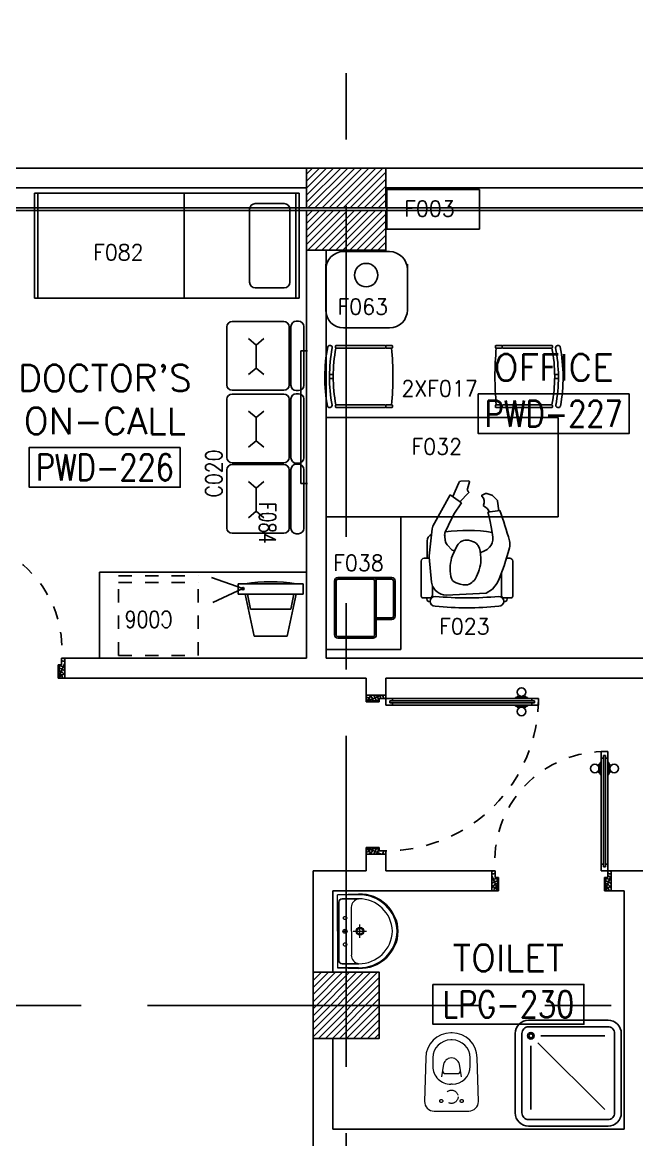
# Model space of a CAD drawing. Extents: x 88852.7 to 88945.7, y 39921.6 to 40001.1.
# Drawn here: x 88925.57 to 88930.2, y 39949.07 to 39957.5 of the extents above; entities that cross this region are included whole.
import ezdxf
from ezdxf.enums import TextEntityAlignment as Align

# ---------------------------------------------------------------- set-up
doc = ezdxf.new("R2010")
doc.units = 0
doc.header["$MEASUREMENT"] = 0
for name, pattern in [('CENTERX2', [4, 2.5, -0.5, 0.5, -0.5]), ('DASHED', [0.75, 0.5, -0.25]), ('HIDDEN', [0.375, 0.25, -0.125]), ('HIDDEN2', [0.1875, 0.125, -0.0625])]:
    doc.linetypes.add(name, pattern=pattern)
doc.layers.get('0').update_dxf_attribs({"linetype": 'CONTINUOUS'})
for name, color, linetype in [('A-TEXT', 7, 'CONTINUOUS'), ('AXES', 11, 'CENTERX2'), ('COL', 2, 'CONTINUOUS'), ('DOOR', 7, 'CONTINUOUS'), ('EJ', 9, 'CONTINUOUS'), ('FIX', 3, 'CONTINUOUS'), ('HAT', 8, 'CONTINUOUS'), ('MEDICAL', 4, 'CONTINUOUS'), ('NON-MEDICAL', 4, 'CONTINUOUS'), ('RM-BOX', 4, 'CONTINUOUS'), ('RM-NAME', 2, 'CONTINUOUS'), ('RM-NO', 2, 'CONTINUOUS'), ('ROOF', 7, 'CONTINUOUS'), ('WALL', 4, 'CONTINUOUS')]:
    doc.layers.add(name, color=color, linetype=linetype)
doc.styles.add('ROMANS', font='ROMANS.shx', dxfattribs={"width": 0.6})

# ---------------------------------------------------------------- blocks, each defined once
blk = doc.blocks.new('SHR1')
at = {"layer": 'FIX'}
for p, q in [((-195.7, 195.7), (-700, 700)), ((-142.7, 217.7), (-142.7, 700)), ((-217.7, 142.7), (-700, 142.7))]:
    blk.add_line(p, q, dxfattribs=at)
for points in [[(-825, 125), (-825, 725, -0.414214), (-725, 825), (-125, 825, -0.414214), (-25, 725), (-25, 125, -0.414214), (-125, 25), (-725, 25, -0.414214)], [(-775, 125), (-775, 725, -0.414214), (-725, 775), (-125, 775, -0.414214), (-75, 725), (-75, 125, -0.414214), (-125, 75), (-725, 75, -0.414214)]]:
    blk.add_lwpolyline(points, format="xyb", close=True, dxfattribs=at)
for radius in [25, 15]:
    blk.add_circle((-142.7, 142.7), radius, dxfattribs=at)
blk = doc.blocks.new('WC1')
at = {"layer": 'FIX', "lineweight": 20}
for p, q in [((-210, 203.8), (-538, 193.8)), ((-475, 140.8), (-538, 140.8)), ((-137, 0), (-137, 130.8)), ((-727, 4.8), (-727, -4.8)), ((-674, 4.8), (-674, -4.8)), ((-533.7, 24.2), (-539.5, 0)), ((-539.5, 0), (-533.7, -24.2)), ((-394.8, 75.7), (-490.4, 60.1)), ((-339, 4.8), (-339, -4.8)), ((-137, -130.8), (-137, 0)), ((-490.4, -60.1), (-394.8, -75.7)), ((-538, -140.8), (-475, -140.8)), ((-538, -193.8), (-210, -203.8)), ((-213.2, -203.8), (-210, -203.8))]:
    blk.add_line(p, q, dxfattribs=at)
at = {"layer": 'FIX', "linetype": 'Continuous', "lineweight": 20}
blk.add_line((-420.1, -47.3), (-420.4, 44.6), dxfattribs=at)
at = {"layer": 'FIX', "linetype": 'HIDDEN', "lineweight": 20, "ltscale": 0.05}
for centre in [(-213.2, 77.5), (-213.2, -77.5)]:
    blk.add_circle(centre, 11.6, dxfattribs=at)
at = {"layer": 'FIX', "linetype": 'HIDDEN2', "lineweight": 20, "ltscale": 0.3}
blk.add_circle((-245, 0), 49.8, dxfattribs=at)
at = {"layer": 'FIX', "lineweight": 20}
for centre, radius, start, end in [((-538, 4.8), 189, 90, 180), ((-210, 130.8), 73, 360, 90), ((-538, 4.8), 136, 90, 180), ((-475, 4.8), 136, 360, 90), ((-473, -6.9), 68.2, 128.92417, 152.84682), ((-464.4, -17.6), 82, 108.49595, 128.92417), ((-538, -4.8), 189, 180, 270), ((-538, -4.8), 136, 180, 270), ((-473, 6.9), 68.2, 207.15318, 231.07583), ((-464.4, 17.6), 82, 231.07583, 251.50405), ((-475, -4.8), 136, 270, 0), ((-210, -130.8), 73, 270, 0)]:
    blk.add_arc(centre, radius, start, end, dxfattribs=at)
at = {"layer": 'FIX', "linetype": 'Continuous', "lineweight": 20}
for centre, start, end in [((-442.7, 45.5), 357.66621, 91.61215), ((-442.4, -45.6), 268.38785, 2.33379)]:
    blk.add_arc(centre, 22.3, start, end, dxfattribs=at)
blk = doc.blocks.new('LAV1')
at = {"layer": 'FIX', "linetype": 'DASHED', "lineweight": 20, "ltscale": 0.05}
for p, q in [((-0.5, 170), (-0.5, 270)), ((-0.5, 170), (-0.5, 270)), ((49.5, 220), (-50.5, 220))]:
    blk.add_line(p, q, dxfattribs=at)
at = {"layer": 'FIX', "linetype": 'ByBlock', "ltscale": 0.3}
for p, q in [((-280, 210), (-275, 50)), ((-245, 210), (-245, 85)), ((245, 210), (245, 85)), ((280, 210), (275, 50)), ((0, 60), (-220.2, 60)), ((0, 60), (220.2, 60))]:
    blk.add_line(p, q, dxfattribs=at)
at = {"layer": 'FIX', "linetype": 'Continuous', "lineweight": 20}
for p, q in [((-275, 210), (-275, 50)), ((275, 210), (275, 50)), ((0, 155), (-181.4, 155)), ((0, 155), (181.4, 155)), ((0, 50), (-275, 50)), ((0, 50), (-252.5, 50)), ((0, 50), (275, 50)), ((0, 50), (252.5, 50))]:
    blk.add_line(p, q, dxfattribs=at)
at = {"layer": 'FIX', "lineweight": 20}
for p, q in [((15.6, 107.5), (-15.5, 107.5)), ((0, 92), (0, 123))]:
    blk.add_line(p, q, dxfattribs=at)
for centre, radius in [((-0.5, 220), 29.5), ((-0.5, 220), 22.5), ((0, 107.5), 15.5)]:
    blk.add_circle(centre, radius, dxfattribs=at)
at = {"layer": 'FIX', "linetype": 'HIDDEN', "lineweight": 20, "ltscale": 0.05}
for centre in [(-100, 107.5), (100, 107.5)]:
    blk.add_circle(centre, 12.4, dxfattribs=at)
at = {"layer": 'FIX', "linetype": 'ByBlock', "ltscale": 0.3}
for centre, radius, start, end in [((6.9, 220), 287, 91.37765, 182.00641), ((-6.9, 220), 287, 357.99359, 88.62235), ((-220.1, 84.9), 24.9, 179.70214, 269.94861), ((220.1, 84.9), 24.9, 270.05139, 0.29786)]:
    blk.add_arc(centre, radius, start, end, dxfattribs=at)
at = {"layer": 'FIX', "linetype": 'Continuous', "lineweight": 20}
for centre, radius, start, end in [((8.4, 216.7), 283.4, 91.6988, 181.35097), ((7.6, 212.5), 252.7, 91.73281, 180.48842), ((-8.4, 216.7), 283.4, 358.64903, 88.3012), ((-7.6, 212.5), 252.7, 359.51158, 88.26719), ((-179.2, 221.8), 66.9, 190.20056, 268.07863), ((179.2, 221.8), 66.9, 271.92137, 349.79944)]:
    blk.add_arc(centre, radius, start, end, dxfattribs=at)
blk = doc.blocks.new('C5')
at = {"layer": 'HAT', "linetype": 'ByBlock'}
h = blk.add_hatch(dxfattribs=at)
h.set_pattern_fill('ANSI31', color=256, scale=300, style=0)
h.set_pattern_definition([(45, (-223356.182, -51411.005), (-26.516504, 26.516504), [])])
h.paths.add_polyline_path([(300, 300), (0, 300), (0, 0), (300, 0)])
h.paths.add_polyline_path([(600, 300), (300, 300), (300, 0), (600, 0)])
at = {"layer": 'COL'}
blk.add_lwpolyline([(600, 300), (0, 300), (0, 0), (600, 0)], close=True, dxfattribs=at)
blk = doc.blocks.new('RM1')
at = {"layer": 'RM-BOX'}
blk.add_lwpolyline([(569.9, -200), (-569.9, -200), (-569.9, -500), (569.9, -500)], close=True, dxfattribs=at)
at = {"layer": 'RM-NAME', "style": 'ROMANS'}
for tag, p in [('ROOMNAME1', (0, 323.8)), ('ROOMNAME2', (0, 0))]:
    blk.add_attdef(tag, text='', height=200, dxfattribs=at).set_placement(p, align=Align.MIDDLE)
at = {"layer": 'RM-NO', "style": 'ROMANS', "width": 0.8}
blk.add_attdef('ROOMNO', text='', height=200, dxfattribs=at).set_placement((0, -350), align=Align.MIDDLE)
blk = doc.blocks.new('DOOR90')
at = {"layer": 'DOOR', "linetype": 'ByBlock'}
for p, q in [((0, 0), (-150, 0)), ((-200, -25), (-1000, -25)), ((-200, -42), (-1000, -42)), ((-200, -58), (-1000, -58)), ((-1000, -75), (-200, -75))]:
    blk.add_line(p, q, dxfattribs=at)
at = {"layer": 'DOOR', "color": 0, "linetype": 'ByBlock'}
for p, q in [((-150, 0), (-150, -25)), ((-150, 0), (0, 0)), ((0, -50), (0, 0)), ((-1050, -25), (-1050, -75)), ((-1050, -75), (-1050, -25)), ((-1000, -25), (-1050, -25)), ((-1000, -75), (-1050, -75)), ((-1020, -42), (-1020, -58)), ((-1000, -42), (-1020, -42)), ((-1000, -58), (-1020, -58)), ((-1000, -25), (-1000, -42)), ((-1000, -58), (-1000, -75)), ((-967.6, -25), (-967.6, -17.8)), ((-877.6, -17.8), (-967.6, -17.8)), ((-967.6, -75), (-967.6, -82.2)), ((-877.6, -82.2), (-967.6, -82.2)), ((-955, -17.8), (-955, -8.8)), ((-955, -8.8), (-890.2, -8.8)), ((-955, -17.8), (-890.2, -17.8)), ((-955, -82.2), (-955, -91.2)), ((-955, -82.2), (-890.2, -82.2)), ((-890.2, -17.8), (-890.2, -8.8)), ((-890.2, -82.2), (-890.2, -91.2)), ((-877.6, -25), (-877.6, -17.8)), ((-877.6, -75), (-877.6, -82.2)), ((-200, -42), (-200, -25)), ((-200, -25), (-150, -25)), ((-180, -42), (-200, -42)), ((-200, -75), (-200, -58)), ((-200, -58), (-180, -58)), ((-150, -75), (-200, -75)), ((-180, -58), (-180, -42)), ((-150, -75), (-150, -25)), ((-150, -25), (-100, -25)), ((-100, -25), (-100, -50)), ((-100, -50), (0, -50)), ((-955, -91.2), (-890.2, -91.2)), ((-150, -900), (-150, -875)), ((-150, -875), (-100, -875)), ((0, -900), (-150, -900)), ((-150, -900), (0, -900)), ((-100, -850), (0, -850)), ((-100, -875), (-100, -850)), ((0, -850), (0, -900))]:
    blk.add_line(p, q, dxfattribs=at)
at = {"layer": 'DOOR', "color": 9, "linetype": 'ByBlock'}
for p, q in [((0, -50), (-113.7, 0)), ((0, -50), (-40.1, 0)), ((0, -50), (-100, -36.6)), ((0, -850), (-113.7, -900)), ((0, -850), (-100, -863.4)), ((0, -850), (-40.1, -900))]:
    blk.add_line(p, q, dxfattribs=at)
at = {"layer": 'DOOR', "color": 0, "linetype": 'ByBlock'}
for centre in [(-922.6, 23.5), (-922.6, -123.5)]:
    blk.add_circle(centre, 32.4, dxfattribs=at)
at = {"layer": 'DOOR', "color": 9, "linetype": 'ByBlock'}
for centre, radius, start, end in [((0, -50), 74.4, 137.77643, 180), ((0, -50), 54.4, 113.20738, 180), ((0, -50), 154.4, 161.10529, 166.28577), ((0, -50), 134.4, 158.15985, 169.28002), ((0, -50), 114.4, 154.08384, 167.37743), ((0, -50), 94.4, 148.01819, 180), ((0, -50), 34.4, 90, 180), ((0, -50), 14.4, 90, 180), ((0, -850), 154.4, 193.71423, 198.89471), ((0, -850), 134.4, 190.71998, 201.84015), ((0, -850), 94.4, 180, 211.98181), ((0, -850), 74.4, 180, 222.22357), ((0, -850), 54.4, 180, 246.79262), ((0, -850), 34.4, 180, 270), ((0, -850), 14.4, 180, 270)]:
    blk.add_arc(centre, radius, start, end, dxfattribs=at)
at = {"layer": 'DOOR', "linetype": 'HIDDEN', "ltscale": 0.5}
blk.add_arc((-222.2, -50), 828.2, 178.27012, 275.00304, dxfattribs=at)
blk = doc.blocks.new('*X585')
at = {"color": 0}
for p, q in [((245928.6, 139862.5), (246415.8, 140349.7)), ((245928.6, 139915.6), (246362.7, 140349.7)), ((245928.6, 139968.6), (246309.7, 140349.7)), ((245928.6, 140021.6), (246256.7, 140349.7)), ((245928.6, 140074.7), (246203.6, 140349.7)), ((245928.6, 140127.7), (246150.6, 140349.7)), ((245928.6, 140180.7), (246097.6, 140349.7)), ((245928.6, 140233.8), (246044.5, 140349.7)), ((245928.6, 140286.8), (245991.5, 140349.7)), ((245928.6, 140339.8), (245938.5, 140349.7)), ((245968.8, 139849.7), (246428.6, 140309.5)), ((246021.8, 139849.7), (246428.6, 140256.5)), ((246074.9, 139849.7), (246428.6, 140203.4)), ((246127.9, 139849.7), (246428.6, 140150.4)), ((246180.9, 139849.7), (246428.6, 140097.4)), ((246233.9, 139849.7), (246428.6, 140044.3)), ((246287, 139849.7), (246428.6, 139991.3)), ((246340, 139849.7), (246428.6, 139938.3)), ((246393, 139849.7), (246428.6, 139885.2))]:
    blk.add_line(p, q, dxfattribs=at)
blk = doc.blocks.new('COL50')
at = {"layer": 'COL'}
blk.add_lwpolyline([(-250, 250), (-250, -250), (250, -250), (250, 250)], close=True, dxfattribs=at)
blk = doc.blocks.new('DOOR100')
at = {"layer": 'DOOR', "color": 0, "linetype": 'ByBlock'}
for p, q in [((-76.1, 1251.1), (-76.1, 1301.1)), ((-76.1, 1301.1), (-26.1, 1301.1)), ((-26.1, 1301.1), (-76.1, 1301.1)), ((-59.1, 1251.1), (-59.1, 1271.1)), ((-43.1, 1271.1), (-59.1, 1271.1)), ((-43.1, 1251.1), (-43.1, 1271.1)), ((-26.1, 1251.1), (-26.1, 1301.1)), ((-92.3, 1206.1), (-92.3, 1141.3)), ((-83.3, 1206.1), (-92.3, 1206.1)), ((-83.3, 1128.7), (-83.3, 1218.7)), ((-76.1, 1218.7), (-83.3, 1218.7)), ((-83.3, 1206.1), (-83.3, 1141.3)), ((-59.1, 1251.1), (-76.1, 1251.1)), ((-26.1, 1251.1), (-43.1, 1251.1)), ((-26.1, 1218.7), (-18.9, 1218.7)), ((-18.9, 1128.7), (-18.9, 1218.7)), ((-18.9, 1206.1), (-18.9, 1141.3)), ((-18.9, 1206.1), (-9.9, 1206.1)), ((-9.9, 1206.1), (-9.9, 1141.3)), ((-83.3, 1141.3), (-92.3, 1141.3)), ((-76.1, 1128.7), (-83.3, 1128.7)), ((-26.1, 1128.7), (-18.9, 1128.7)), ((-18.9, 1141.3), (-9.9, 1141.3)), ((-76.1, 200), (-59.1, 200)), ((-76.1, 150), (-76.1, 200)), ((-59.1, 200), (-59.1, 180)), ((-59.1, 180), (-43.1, 180)), ((-43.1, 200), (-26.1, 200)), ((-43.1, 180), (-43.1, 200)), ((-26.1, 200), (-26.1, 150)), ((-1201.1, 0), (-1201.1, 150)), ((-1201.1, 150), (-1176.1, 150)), ((-1201.1, 150), (-1201.1, 0)), ((-1176.1, 150), (-1176.1, 100)), ((-1176.1, 100), (-1151.1, 100)), ((-1151.1, 100), (-1151.1, 0)), ((-76.1, 150), (-26.1, 150)), ((-51.1, 100), (-51.1, 0)), ((-26.1, 100), (-51.1, 100)), ((-1.1, 150), (-26.1, 150)), ((-26.1, 150), (-26.1, 100)), ((-1.1, 150), (-1.1, 0)), ((-1151.1, 0), (-1201.1, 0)), ((-51.1, 0), (-1.1, 0))]:
    blk.add_line(p, q, dxfattribs=at)
at = {"layer": 'DOOR', "linetype": 'ByBlock'}
for p, q in [((-76.1, 1251.1), (-76.1, 200)), ((-59.1, 200), (-59.1, 1251.1)), ((-43.1, 200), (-43.1, 1251.1)), ((-26.1, 200), (-26.1, 1251.1))]:
    blk.add_line(p, q, dxfattribs=at)
at = {"layer": 'DOOR', "color": 9, "linetype": 'ByBlock'}
for p, q in [((-1151.1, 0), (-1201.1, 113.7)), ((-1151.1, 0), (-1164.4, 100)), ((-51.1, 0), (-1.1, 113.7)), ((-51.1, 0), (-37.7, 100)), ((-1151.1, 0), (-1201.1, 40.1)), ((-51.1, 0), (-1.1, 40.1))]:
    blk.add_line(p, q, dxfattribs=at)
at = {"layer": 'DOOR', "color": 0, "linetype": 'ByBlock'}
for centre in [(-124.6, 1173.7), (22.5, 1173.7)]:
    blk.add_circle(centre, 32.4, dxfattribs=at)
at = {"layer": 'DOOR', "linetype": 'HIDDEN', "ltscale": 0.5}
blk.add_arc((-26.8, 151.9), 1149.2, 89.96096, 180.09315, dxfattribs=at)
at = {"layer": 'DOOR', "color": 9, "linetype": 'ByBlock'}
for centre, radius, start, end in [((-1151.1, 0), 154.4, 103.71423, 108.89471), ((-1151.1, 0), 134.4, 100.71998, 111.84015), ((-1151.1, 0), 94.4, 90, 121.98181), ((-51.1, 0), 94.4, 58.01819, 90), ((-51.1, 0), 134.4, 68.15985, 79.28002), ((-51.1, 0), 114.4, 64.08384, 77.37743), ((-51.1, 0), 154.4, 71.10529, 76.28577), ((-1151.1, 0), 74.4, 90, 132.22357), ((-1151.1, 0), 54.4, 90, 156.79262), ((-1151.1, 0), 34.4, 90, 180), ((-1151.1, 0), 14.4, 90, 180), ((-51.1, 0), 74.4, 47.77643, 90), ((-51.1, 0), 54.4, 23.20738, 90), ((-51.1, 0), 34.4, 0, 90), ((-51.1, 0), 14.4, 0, 90)]:
    blk.add_arc(centre, radius, start, end, dxfattribs=at)

msp = doc.modelspace()

# ---------------------------------------------------------------- linework, layer by layer
at = {"layer": 'AXES'}
for p, q in [((88928.0103, 39921.6153), (88928.0103, 40000.4279)), ((88944.6603, 39956.0996), (88876.9703, 39956.0996)), ((88944.6603, 39956.0796), (88876.9703, 39956.0796)), ((88945.0103, 39950.0796), (88876.9703, 39950.0796))]:
    msp.add_line(p, q, dxfattribs=at)
at = {"layer": 'EJ', "color": 8}
for p, q in [((88859.9253, 39956.0996), (88935.4603, 39956.0996)), ((88859.9253, 39956.0796), (88935.4603, 39956.0796))]:
    msp.add_line(p, q, dxfattribs=at)
at = {"layer": 'MEDICAL'}
for p, q in [((88928.3163, 39956.2372), (88928.3163, 39955.9372)), ((88929.0163, 39956.2372), (88928.3163, 39956.2372)), ((88929.0163, 39955.9372), (88929.0163, 39956.2372)), ((88928.3163, 39955.9372), (88929.0163, 39955.9372)), ((88928.3372, 39955.769), (88927.9907, 39955.769)), ((88927.8554, 39955.6746), (88927.8554, 39955.3282)), ((88928.4725, 39955.3282), (88928.4725, 39955.6746)), ((88927.9907, 39955.1928), (88928.3372, 39955.1928)), ((88927.9296, 39955.0581), (88927.9328, 39955.0614)), ((88927.9296, 39955.0446), (88927.9296, 39955.0581)), ((88927.9296, 39955.0446), (88927.9328, 39955.0414)), ((88927.9328, 39955.0614), (88928.3063, 39955.0614)), ((88927.9328, 39955.0414), (88928.3063, 39955.0414)), ((88928.3063, 39955.0614), (88928.3096, 39955.0581)), ((88928.3096, 39955.0446), (88928.3063, 39955.0414)), ((88928.3096, 39955.0446), (88928.3096, 39955.0581)), ((88929.1906, 39955.0614), (88929.1874, 39955.0581)), ((88929.1874, 39955.0446), (88929.1874, 39955.0581)), ((88929.1874, 39955.0446), (88929.1906, 39955.0414)), ((88929.5641, 39955.0614), (88929.1906, 39955.0614)), ((88929.5641, 39955.0414), (88929.1906, 39955.0414)), ((88929.5674, 39955.0581), (88929.5641, 39955.0614)), ((88929.5674, 39955.0446), (88929.5641, 39955.0414)), ((88929.5674, 39955.0446), (88929.5674, 39955.0581)), ((88927.8843, 39954.8412), (88927.9124, 39954.8412)), ((88929.6126, 39954.8412), (88929.5845, 39954.8412)), ((88927.8843, 39954.8107), (88927.9124, 39954.8107)), ((88929.6126, 39954.8107), (88929.5845, 39954.8107)), ((88927.9296, 39954.6081), (88927.9328, 39954.6114)), ((88927.9296, 39954.5946), (88927.9296, 39954.6081)), ((88927.9296, 39954.5946), (88927.9328, 39954.5914)), ((88927.9328, 39954.6114), (88928.3063, 39954.6114)), ((88927.9328, 39954.5914), (88928.3063, 39954.5914)), ((88928.3063, 39954.6114), (88928.3096, 39954.6081)), ((88928.3096, 39954.5946), (88928.3063, 39954.5914)), ((88928.3096, 39954.5946), (88928.3096, 39954.6081)), ((88929.1906, 39954.6114), (88929.1874, 39954.6081)), ((88929.1874, 39954.5946), (88929.1874, 39954.6081)), ((88929.1874, 39954.5946), (88929.1906, 39954.5914)), ((88929.5641, 39954.6114), (88929.1906, 39954.6114)), ((88929.5641, 39954.5914), (88929.1906, 39954.5914)), ((88929.5674, 39954.6081), (88929.5641, 39954.6114)), ((88929.5674, 39954.5946), (88929.5641, 39954.5914)), ((88929.5674, 39954.5946), (88929.5674, 39954.6081)), ((88927.8603, 39953.7669), (88927.8603, 39954.5169)), ((88927.8603, 39953.7669), (88927.8603, 39954.5169)), ((88929.6103, 39954.5169), (88929.6103, 39953.7669)), ((88928.6656, 39953.6956), (88928.7965, 39953.9333)), ((88928.7965, 39953.9333), (88928.8808, 39953.8719)), ((88928.8808, 39953.8719), (88928.824, 39953.7868)), ((88929.0802, 39953.8022), (88929.1696, 39953.8141)), ((88929.087, 39953.7759), (88929.0802, 39953.8022)), ((88929.6103, 39953.7669), (88927.8603, 39953.7669)), ((88927.8603, 39953.7669), (88928.4228, 39953.7669)), ((88927.8603, 39952.7669), (88927.8603, 39953.7669)), ((88928.4228, 39953.7669), (88928.4228, 39952.7669)), ((88928.824, 39953.7868), (88928.7818, 39953.704)), ((88929.0985, 39953.7314), (88929.087, 39953.7759)), ((88929.1061, 39953.6923), (88929.0985, 39953.7314)), ((88928.636, 39953.473), (88928.6594, 39953.6761)), ((88928.7818, 39953.704), (88928.7581, 39953.6521)), ((88929.113, 39953.6486), (88929.1061, 39953.6923)), ((88929.1168, 39953.6148), (88929.113, 39953.6486)), ((88928.6213, 39953.585), (88928.6213, 39953.4546)), ((88928.7539, 39953.6229), (88928.7589, 39953.5857)), ((88928.7725, 39953.5569), (88928.8106, 39953.5155)), ((88929.1172, 39953.6124), (88929.1168, 39953.6148)), ((88928.8106, 39953.5155), (88928.8283, 39953.5097)), ((88929.0224, 39953.4965), (88929.0542, 39953.5108)), ((88929.0542, 39953.5108), (88929.075, 39953.5216)), ((88929.075, 39953.5216), (88929.0918, 39953.5376)), ((88928.5768, 39953.4334), (88928.5768, 39953.1693)), ((88928.6367, 39953.4546), (88928.5981, 39953.4546)), ((88928.6551, 39953.2748), (88928.6359, 39953.4615)), ((88929.2462, 39953.4546), (88929.2212, 39953.4546)), ((88929.2674, 39953.4334), (88929.2674, 39953.1693)), ((88927.2308, 39953.225), (88926.994, 39953.3098)), ((88927.9466, 39953.3085), (88928.2128, 39953.3085)), ((88927.9466, 39953.3085), (88928.2128, 39953.3085)), ((88928.3541, 39953.3085), (88928.2128, 39953.3085)), ((88928.3541, 39953.3085), (88928.2128, 39953.3085)), ((88929.1824, 39953.3436), (88929.1824, 39953.1759)), ((88927.2308, 39953.225), (88927.0022, 39953.1202)), ((88927.1943, 39953.1839), (88927.1943, 39953.2613)), ((88927.6864, 39953.2613), (88927.1943, 39953.2613)), ((88927.6864, 39953.1839), (88927.6864, 39953.2613)), ((88927.9216, 39952.876), (88927.9216, 39953.2835)), ((88927.9216, 39952.876), (88927.9216, 39953.2835)), ((88927.9341, 39952.876), (88927.9341, 39953.2835)), ((88927.9341, 39952.876), (88927.9341, 39953.2835)), ((88927.9466, 39953.296), (88928.2128, 39953.296)), ((88927.9466, 39953.296), (88928.2128, 39953.296)), ((88928.2253, 39952.876), (88928.2253, 39953.2835)), ((88928.2253, 39952.876), (88928.2253, 39953.2835)), ((88928.3541, 39953.296), (88928.2345, 39953.296)), ((88928.3541, 39953.296), (88928.2345, 39953.296)), ((88928.2378, 39952.876), (88928.2378, 39953.2835)), ((88928.2378, 39952.876), (88928.2378, 39953.2835)), ((88928.3666, 39953.2835), (88928.3666, 39953.0173)), ((88928.3666, 39953.2835), (88928.3666, 39953.0173)), ((88928.3791, 39953.2835), (88928.3791, 39953.0173)), ((88928.3791, 39953.2835), (88928.3791, 39953.0173)), ((88928.6567, 39953.2628), (88928.6551, 39953.2748)), ((88928.6618, 39953.2475), (88928.6618, 39953.1759)), ((88929.1144, 39953.2215), (88929.0669, 39953.1917)), ((88929.1505, 39953.2675), (88929.1144, 39953.2215)), ((88927.6864, 39953.1839), (88927.1943, 39953.1839)), ((88927.247, 39953.1839), (88927.3156, 39952.8676)), ((88927.2657, 39953.1839), (88927.2876, 39953.0714)), ((88927.6337, 39953.1839), (88927.5651, 39952.8676)), ((88927.615, 39953.1839), (88927.5931, 39953.0714)), ((88928.6407, 39953.1548), (88928.5913, 39953.1548)), ((88928.6193, 39953.1548), (88928.6193, 39953.147)), ((88929.0669, 39953.1917), (88928.7649, 39953.1752)), ((88929.2529, 39953.1548), (88929.2036, 39953.1548)), ((88929.2249, 39953.1548), (88929.2249, 39953.147)), ((88927.5931, 39953.0714), (88927.2876, 39953.0714)), ((88928.6447, 39953.1252), (88928.6411, 39953.1252)), ((88929.2031, 39953.1252), (88929.1995, 39953.1252)), ((88928.2378, 39953.0048), (88928.3541, 39953.0048)), ((88928.2378, 39953.0048), (88928.3541, 39953.0048)), ((88928.2378, 39952.9923), (88928.3541, 39952.9923)), ((88928.2378, 39952.9923), (88928.3541, 39952.9923)), ((88927.5651, 39952.8676), (88927.3156, 39952.8676)), ((88928.2128, 39952.8635), (88927.9466, 39952.8635)), ((88928.2128, 39952.8635), (88927.9466, 39952.8635)), ((88928.2128, 39952.851), (88927.9466, 39952.851)), ((88928.2128, 39952.851), (88927.9466, 39952.851)), ((88928.4228, 39952.7669), (88927.8603, 39952.7669))]:
    msp.add_line(p, q, dxfattribs=at)
at = {"layer": 'MEDICAL', "linetype": 'Continuous'}
msp.add_line((88929.6103, 39954.5169), (88927.8603, 39954.5169), dxfattribs=at)
at = {"layer": 'MEDICAL', "color": 202, "linetype": 'DASHED', "ltscale": 0.2}
for p, q in [((88926.2923, 39953.3215), (88926.8923, 39953.3215)), ((88926.2923, 39952.7215), (88926.2923, 39953.3215)), ((88926.8923, 39952.7215), (88926.8923, 39953.3215)), ((88926.2923, 39953.2715), (88926.8923, 39953.2715)), ((88926.2923, 39952.7215), (88926.8923, 39952.7215))]:
    msp.add_line(p, q, dxfattribs=at)
at = {"layer": 'MEDICAL'}
for points in [[(88928.3128, 39955.0414), (88928.3563, 39955.0414), (88928.3596, 39955.0446), (88928.3596, 39955.0581), (88928.3563, 39955.0614), (88928.3128, 39955.0614), (88928.3096, 39955.0581), (88928.3096, 39955.0446)], [(88929.1841, 39955.0414), (88929.1406, 39955.0414), (88929.1374, 39955.0446), (88929.1374, 39955.0581), (88929.1406, 39955.0614), (88929.1841, 39955.0614), (88929.1874, 39955.0581), (88929.1874, 39955.0446)], [(88928.3128, 39954.5914), (88928.3563, 39954.5914), (88928.3596, 39954.5946), (88928.3596, 39954.6081), (88928.3563, 39954.6114), (88928.3128, 39954.6114), (88928.3096, 39954.6081), (88928.3096, 39954.5946)], [(88929.1841, 39954.5914), (88929.1406, 39954.5914), (88929.1374, 39954.5946), (88929.1374, 39954.6081), (88929.1406, 39954.6114), (88929.1841, 39954.6114), (88929.1874, 39954.6081), (88929.1874, 39954.5946)]]:
    msp.add_lwpolyline(points, close=True, dxfattribs=at)
for points in [[(88928.8685, 39953.8812), (88928.934, 39953.9479, 0.445833), (88928.9334, 39953.9569), (88928.9316, 39953.9584, -0.30427), (88928.9253, 39953.9778), (88928.9404, 39954.0302, 0.509983), (88928.9343, 39954.038), (88928.876, 39954.036, 0.292523), (88928.8597, 39954.0247), (88928.8157, 39953.9196)], [(88929.1623, 39953.8132), (88929.1537, 39953.8845, 0.166504), (88929.1492, 39953.8938), (88929.1174, 39953.9259, 0.116666), (88929.1111, 39953.9298), (88929.0733, 39953.9426, 0.181583), (88929.0621, 39953.9422), (88929.0363, 39953.9316, 0.566275), (88929.0349, 39953.9225, -0.372711), (88929.0465, 39953.8551, 0.458371), (88929.049, 39953.8474, -0.210622), (88929.0907, 39953.8036)], [(88929.0276, 39953.4586, -0.128062), (88928.9945, 39953.3175, -0.215717), (88928.927, 39953.2532), (88928.894, 39953.254), (88928.871, 39953.2578), (88928.8396, 39953.2678, -0.242433), (88928.8005, 39953.3169, -0.136513), (88928.8129, 39953.4756), (88928.8439, 39953.5416, -0.297129), (88928.9192, 39953.5908, -0.138986), (88928.9792, 39953.5751, -0.105167), (88929.005, 39953.5522), (88929.0157, 39953.5315), (88929.021, 39953.507), (88929.0271, 39953.4587)]]:
    msp.add_lwpolyline(points, format="xyb", dxfattribs=at)
at = {"layer": 'MEDICAL', "const_width": 0.000738}
for points in [[(88926.994, 39953.3098, 1), (88926.9933, 39953.3098, 1)], [(88927.0025, 39953.1202, 1), (88927.0018, 39953.1202, 1)]]:
    msp.add_lwpolyline(points, format="xyb", close=True, dxfattribs=at)
at = {"layer": 'MEDICAL'}
for centre, radius in [((88928.1611, 39955.5917), 0.0885), ((88927.2313, 39953.2254), 0.00868), ((88927.2313, 39953.2254), 0.00533)]:
    msp.add_circle(centre, radius, dxfattribs=at)
for centre, radius, start, end in [((88927.9907, 39955.6337), 0.1353, 90, 180), ((88928.3372, 39955.6337), 0.1353, 0, 90), ((88927.9907, 39955.3282), 0.1353, 180, 270), ((88928.3372, 39955.3282), 0.1353, 270, 0), ((88929.0623, 39954.8217), 1.2133, 169.15201, 190.42289), ((88927.8873, 39955.0432), 0.018, 359.44312, 157.64656), ((88929.0624, 39954.8217), 1.178, 169.17075, 190.4161), ((88929.0562, 39954.8264), 1.1438, 169.16569, 190.83431), ((88926.172, 39954.8264), 2.1916, 354.36999, 5.63001), ((88931.3249, 39954.8264), 2.1916, 174.36999, 185.63001), ((88928.4407, 39954.8264), 1.1438, 349.16569, 10.83431), ((88929.6096, 39955.0432), 0.018, 22.35344, 180.55688), ((88928.4346, 39954.8217), 1.178, 349.5839, 10.82925), ((88928.4346, 39954.8217), 1.2133, 349.57711, 10.84799), ((88927.8856, 39954.609), 0.018, 202.35344, 0.55688), ((88929.6113, 39954.609), 0.018, 179.44312, 337.64656), ((88926.9834, 39952.9835), 2.3386, 14.943, 20.80249), ((88928.6736, 39953.585), 0.0523, 111.40875, 180), ((88928.7122, 39953.67), 0.0531, 151.15891, 173.43344), ((88928.8065, 39953.6301), 0.0531, 155.5623, 187.75503), ((88928.9221, 39952.5285), 1.1363, 80.33141, 98.27601), ((88928.8116, 39953.5929), 0.0531, 187.75503, 222.61873), ((88929.0332, 39953.5992), 0.085, 313.62382, 8.92866), ((88929.1403, 39953.5591), 0.1063, 345.70768, 14.943), ((88928.6888, 39953.4669), 0.0531, 173.43344, 185.86997), ((88927.6712, 39953.9334), 1.6223, 335.76561, 345.70768), ((88928.5981, 39953.4334), 0.0213, 90, 180), ((88929.2462, 39953.4334), 0.0213, 0, 90), ((88927.9466, 39953.2835), 0.025, 90, 180), ((88927.9466, 39953.2835), 0.025, 90, 180), ((88928.2128, 39953.2835), 0.025, 0, 90), ((88928.2128, 39953.2835), 0.025, 0, 90), ((88928.3541, 39953.2835), 0.025, 0, 90), ((88928.3541, 39953.2835), 0.025, 0, 90), ((88927.4403, 39952.0913), 1.1858, 80.61528, 99.38472), ((88927.9466, 39953.2835), 0.0125, 90, 180), ((88927.9466, 39953.2835), 0.0125, 90, 180), ((88928.2128, 39953.2835), 0.0125, 0, 90), ((88928.2128, 39953.2835), 0.0125, 0, 90), ((88928.3541, 39953.2835), 0.0125, 0, 90), ((88928.3541, 39953.2835), 0.0125, 0, 90), ((88928.7704, 39953.2927), 0.1176, 194.70655, 267.32506), ((88928.5913, 39953.1693), 0.0145, 180, 270), ((88928.6411, 39953.147), 0.0218, 180, 270), ((88928.6407, 39953.1759), 0.0211, 270, 0), ((88928.6819, 39953.1294), 0.0374, 90, 270), ((88928.9221, 39955.564), 2.4092, 264.2765, 275.7235), ((88929.1624, 39953.1294), 0.0374, 270, 90), ((88929.2036, 39953.1759), 0.0211, 180, 270), ((88929.2031, 39953.147), 0.0218, 270, 0), ((88929.2529, 39953.1693), 0.0145, 270, 0), ((88928.9221, 39955.5637), 2.4833, 264.44787, 275.55213), ((88928.3541, 39953.0173), 0.025, 270, 0), ((88928.3541, 39953.0173), 0.025, 270, 0), ((88928.3541, 39953.0173), 0.0125, 270, 0), ((88928.3541, 39953.0173), 0.0125, 270, 0), ((88927.9466, 39952.876), 0.025, 180, 270), ((88927.9466, 39952.876), 0.025, 180, 270), ((88927.9466, 39952.876), 0.0125, 180, 270), ((88927.9466, 39952.876), 0.0125, 180, 270), ((88928.2128, 39952.876), 0.0125, 270, 0), ((88928.2128, 39952.876), 0.0125, 270, 0), ((88928.2128, 39952.876), 0.025, 270, 0), ((88928.2128, 39952.876), 0.025, 270, 0)]:
    msp.add_arc(centre, radius, start, end, dxfattribs=at)
at = {"layer": 'NON-MEDICAL', "ltscale": 600}
for p, q in [((88925.6561, 39956.2092), (88927.6561, 39956.2092)), ((88925.6561, 39955.4179), (88925.6561, 39956.2092)), ((88925.6821, 39955.4179), (88925.6821, 39956.2092)), ((88926.7877, 39955.4179), (88926.7877, 39956.2092)), ((88927.6301, 39956.2092), (88927.6301, 39955.4179)), ((88927.6561, 39956.2092), (88927.6561, 39955.4179)), ((88927.2808, 39956.0884), (88927.2808, 39955.5387)), ((88927.3241, 39956.1317), (88927.5416, 39956.1317)), ((88927.5849, 39956.0884), (88927.5849, 39955.5387)), ((88927.5416, 39955.4954), (88927.3241, 39955.4954)), ((88927.6561, 39955.4179), (88925.6561, 39955.4179))]:
    msp.add_line(p, q, dxfattribs=at)
at = {"layer": 'NON-MEDICAL'}
for p, q in [((88927.5396, 39955.2414), (88927.1496, 39955.2414)), ((88927.6506, 39955.244), (88927.6333, 39955.244)), ((88927.1096, 39955.2014), (88927.1096, 39954.7623)), ((88927.5796, 39955.2014), (88927.5796, 39954.7623)), ((88927.5933, 39955.204), (88927.5933, 39954.7597)), ((88927.6906, 39955.204), (88927.6906, 39954.7597)), ((88927.3307, 39955.0639), (88927.2723, 39955.1126)), ((88927.3307, 39955.0639), (88927.389, 39955.1126)), ((88927.3307, 39954.8888), (88927.3307, 39955.0639)), ((88927.667, 39955.0194), (88927.667, 39954.0194)), ((88927.717, 39955.0194), (88927.667, 39955.0194)), ((88927.3307, 39954.8888), (88927.2723, 39954.8402)), ((88927.3307, 39954.8888), (88927.389, 39954.8402)), ((88927.1096, 39954.6542), (88927.1096, 39954.215)), ((88927.5396, 39954.7223), (88927.1496, 39954.7223)), ((88927.5396, 39954.7223), (88927.1496, 39954.7223)), ((88927.5396, 39954.6942), (88927.1496, 39954.6942)), ((88927.5796, 39954.6542), (88927.5796, 39954.215)), ((88927.5933, 39954.6567), (88927.5933, 39954.2124)), ((88927.6506, 39954.7197), (88927.6333, 39954.7197)), ((88927.6506, 39954.7197), (88927.6333, 39954.7197)), ((88927.6506, 39954.6967), (88927.6333, 39954.6967)), ((88927.6906, 39954.6567), (88927.6906, 39954.2124)), ((88927.3307, 39954.5167), (88927.2723, 39954.5653)), ((88927.3307, 39954.5167), (88927.389, 39954.5653)), ((88927.3307, 39954.3415), (88927.3307, 39954.5167)), ((88927.3307, 39954.3415), (88927.2723, 39954.2929)), ((88927.3307, 39954.3415), (88927.389, 39954.2929)), ((88927.5396, 39954.175), (88927.1496, 39954.175)), ((88927.5396, 39954.175), (88927.1496, 39954.175)), ((88927.5396, 39954.1617), (88927.1496, 39954.1617)), ((88927.6506, 39954.1724), (88927.6333, 39954.1724)), ((88927.6506, 39954.1724), (88927.6333, 39954.1724)), ((88927.6506, 39954.1643), (88927.6333, 39954.1643)), ((88927.1096, 39954.1217), (88927.1096, 39953.6826)), ((88927.5796, 39954.1217), (88927.5796, 39953.6826)), ((88927.5933, 39954.1243), (88927.5933, 39953.68)), ((88927.6906, 39954.1243), (88927.6906, 39953.68)), ((88927.3307, 39953.9842), (88927.2723, 39954.0329)), ((88927.3307, 39953.9842), (88927.389, 39954.0329)), ((88927.3307, 39953.8091), (88927.3307, 39953.9842)), ((88927.667, 39954.0194), (88927.717, 39954.0194)), ((88927.3307, 39953.8091), (88927.2723, 39953.7605)), ((88927.3307, 39953.8091), (88927.389, 39953.7605)), ((88927.5396, 39953.6426), (88927.1496, 39953.6426)), ((88927.5396, 39953.6426), (88927.1496, 39953.6426)), ((88927.6506, 39953.64), (88927.6333, 39953.64)), ((88927.6506, 39953.64), (88927.6333, 39953.64)), ((88926.1483, 39953.3496), (88926.1483, 39952.6996))]:
    msp.add_line(p, q, dxfattribs=at)
at = {"layer": 'NON-MEDICAL', "linetype": 'ByBlock', "ltscale": 0.3}
msp.add_line((88926.1483, 39953.3496), (88927.7103, 39953.3496), dxfattribs=at)
at = {"layer": 'NON-MEDICAL', "ltscale": 600}
for centre, start, end in [((88927.3241, 39956.0884), 90, 180), ((88927.3241, 39956.0884), 90, 180), ((88927.5416, 39956.0884), 0, 90), ((88927.3241, 39955.5387), 180, 270), ((88927.5416, 39955.5387), 270, 0)]:
    msp.add_arc(centre, 0.0433, start, end, dxfattribs=at)
at = {"layer": 'NON-MEDICAL'}
for centre, start, end in [((88927.1496, 39955.2014), 90, 180), ((88927.5396, 39955.2014), 0, 90), ((88927.6333, 39955.204), 90, 180), ((88927.6506, 39955.204), 0, 90), ((88927.1496, 39954.7623), 180, 270), ((88927.5396, 39954.7623), 270, 0), ((88927.6333, 39954.7597), 180, 270), ((88927.6506, 39954.7597), 270, 0), ((88927.1496, 39954.6542), 90, 180), ((88927.5396, 39954.6542), 0, 90), ((88927.6333, 39954.6567), 90, 180), ((88927.6506, 39954.6567), 0, 90), ((88927.1496, 39954.215), 180, 270), ((88927.1496, 39954.1217), 90, 180), ((88927.5396, 39954.215), 270, 0), ((88927.5396, 39954.1217), 0, 90), ((88927.6333, 39954.2124), 180, 270), ((88927.6333, 39954.1243), 90, 180), ((88927.6506, 39954.2124), 270, 0), ((88927.6506, 39954.1243), 0, 90), ((88927.1496, 39953.6826), 180, 270), ((88927.5396, 39953.6826), 270, 0), ((88927.6333, 39953.68), 180, 270), ((88927.6506, 39953.68), 270, 0)]:
    msp.add_arc(centre, 0.04, start, end, dxfattribs=at)
at = {"layer": 'ROOF'}
for p, q in [((88902.686, 39956.0996), (88935.336, 39956.0996)), ((88902.686, 39956.0796), (88935.336, 39956.0796))]:
    msp.add_line(p, q, dxfattribs=at)
at = {"layer": 'WALL'}
for p, q in [((88920.9603, 39956.3996), (88927.7103, 39956.3996)), ((88928.3103, 39956.3996), (88930.4853, 39956.3996)), ((88924.4853, 39956.2496), (88927.7103, 39956.2496)), ((88928.3103, 39956.2496), (88930.4853, 39956.2496)), ((88927.7103, 39955.7796), (88927.7103, 39952.6996)), ((88927.8603, 39955.7796), (88927.8603, 39952.6996)), ((88925.8853, 39952.6996), (88925.8853, 39952.5496)), ((88925.8853, 39952.6996), (88927.7103, 39952.6996)), ((88927.8603, 39952.6996), (88931.5353, 39952.6996)), ((88925.8853, 39952.5496), (88928.1603, 39952.5496)), ((88928.3103, 39952.5496), (88934.9603, 39952.5496)), ((88927.7603, 39951.0946), (88927.7603, 39950.3296)), ((88928.1603, 39951.0946), (88927.7603, 39951.0946)), ((88929.1103, 39951.0946), (88928.3103, 39951.0946)), ((88930.2603, 39951.0946), (88930.0103, 39951.0946)), ((88927.9103, 39950.9446), (88927.9103, 39950.3296)), ((88929.1103, 39950.9446), (88927.9103, 39950.9446)), ((88930.1103, 39950.9446), (88930.0103, 39950.9446)), ((88927.7603, 39949.8296), (88927.7603, 39948.9946)), ((88927.9103, 39949.8296), (88927.9103, 39949.1446)), ((88930.1103, 39949.1446), (88927.9103, 39949.1446))]:
    msp.add_line(p, q, dxfattribs=at)
at = {"layer": 'WALL', "linetype": 'ByBlock'}
for p, q in [((88928.1603, 39952.4221), (88928.1603, 39952.5496)), ((88928.3103, 39952.4221), (88928.3103, 39952.5496)), ((88928.3103, 39952.4221), (88928.1603, 39952.4221)), ((88928.1603, 39951.0946), (88928.1603, 39951.2221)), ((88928.3103, 39951.2221), (88928.1603, 39951.2221)), ((88928.3103, 39951.0946), (88928.3103, 39951.2221)), ((88929.1103, 39950.9446), (88929.1103, 39951.0946)), ((88930.0103, 39950.9446), (88930.0103, 39951.0946)), ((88930.1103, 39949.1446), (88930.1103, 39950.9446))]:
    msp.add_line(p, q, dxfattribs=at)
at = {"layer": 'WALL', "linetype": 'ByBlock', "ltscale": 0.3}
msp.add_lwpolyline([(88927.7603, 39950.3296), (88928.2603, 39950.3296), (88928.2603, 39949.8296), (88927.7603, 39949.8296)], close=True, dxfattribs=at)

# ---------------------------------------------------------------- block references
at = {"layer": 'COL', "linetype": 'ByBlock', "xscale": 0.001000000003841706, "yscale": 0.000999999996565748, "zscale": 0.001}
for p in [(88927.7103, 39956.0996), (88927.7103, 39955.7796)]:
    msp.add_blockref('C5', p, dxfattribs=at)
at = {"layer": 'COL', "xscale": -0.001000000003841706, "yscale": 0.000999999996565748, "zscale": 0.001}
msp.add_blockref('COL50', (88928.0103, 39950.0796), dxfattribs=at)
at = {"layer": 'DOOR', "color": 0, "linetype": 'ByBlock', "yscale": 0.000999999996565748, "zscale": 0.001}
for name, p, xscale, rotation in [('DOOR90', (88924.9853, 39952.5496), -0.000999999996565748, 90), ('DOOR100', (88928.1603, 39952.4221), -0.000999999996565748, 270), ('DOOR90', (88930.0103, 39950.9446), 0.000999999996565748, 270)]:
    msp.add_blockref(name, p, dxfattribs=dict(at, xscale=xscale, rotation=rotation))
at = {"layer": 'FIX', "linetype": 'ByBlock', "ltscale": 0.3, "xscale": 0.000999999996565748, "yscale": 0.000999999996565748, "zscale": 0.001, "rotation": 270}
msp.add_blockref('LAV1', (88927.8942, 39950.639), dxfattribs=at)
at = {"layer": 'FIX', "yscale": 0.000999999996565748, "zscale": 0.001, "rotation": 270}
for name, p, xscale in [('SHR1', (88929.2623, 39949.9926), -0.000999999996565748), ('WC1', (88928.8053, 39949.1446), 0.000999999996565748)]:
    msp.add_blockref(name, p, dxfattribs=dict(at, xscale=xscale))
at = {"layer": 'HAT', "xscale": 0.001000000003841706, "yscale": 0.000999999996565748, "zscale": 0.001}
msp.add_blockref('*X585', (88681.8317, 39809.9798), dxfattribs=at)
at = {"layer": 'RM-NAME', "xscale": 0.001000000003841706, "yscale": 0.000999999996565748, "zscale": 0.001}
for p, values in [((88929.5768, 39954.8954), {'ROOMNO': 'PWD-227', 'ROOMNAME2': 'OFFICE'}), ((88926.1877, 39954.491), {'ROOMNO': 'PWD-226', 'ROOMNAME2': 'ON-CALL', 'ROOMNAME1': "DOCTOR'S"})]:
    msp.add_blockref('RM1', p, dxfattribs=at).add_auto_attribs(values)
at = {"layer": 'RM-NAME'}
ref = msp.add_blockref('RM1', (88929.2356, 39950.4375), dxfattribs=dict(at, xscale=-0.001000000003841706, yscale=0.000999999996565748, zscale=0.001))
ref.add_attrib('ROOMNO', 'LPG-230', dxfattribs={"layer": 'RM-NO', "height": 0.2, "style": 'ROMANS', "width": 0.8}).set_placement((88929.2356, 39950.0875), align=Align.MIDDLE)
ref.add_attrib('ROOMNAME2', 'TOILET', dxfattribs={"height": 0.2, "style": 'ROMANS'}).set_placement((88929.2356, 39950.4375), align=Align.MIDDLE)

# ---------------------------------------------------------------- texts
at = {"layer": 'A-TEXT', "color": 7, "ltscale": 400, "style": 'ROMANS', "width": 0.95}
msp.add_text('F082', height=0.12, dxfattribs=at).set_placement((88926.0994, 39955.7032))
at = {"layer": 'A-TEXT', "color": 7, "ltscale": 400, "style": 'ROMANS', "width": 0.833974}
for s, rotation, p in [('C020', 90, (88927.0735, 39953.9131)), ('C006', 180, (88926.7002, 39953.0548))]:
    msp.add_text(s, height=0.125, rotation=rotation, dxfattribs=at).set_placement(p)
at = {"layer": 'A-TEXT', "color": 7, "style": 'ROMANS', "width": 0.75}
msp.add_text('F084', height=0.125, rotation=270, dxfattribs=at).set_placement((88927.354, 39953.8776))
at = {"layer": 'MEDICAL', "color": 7, "ltscale": 400, "style": 'ROMANS', "width": 0.95}
for s, p in [('F003', (88928.449, 39956.0333)), ('F063', (88927.945, 39955.2932)), ('2XF017', (88928.4273, 39954.6759)), ('F032', (88928.5041, 39954.2377)), ('F038', (88927.913, 39953.3595)), ('F023', (88928.7122, 39952.8805))]:
    msp.add_text(s, height=0.12, dxfattribs=at).set_placement(p)

doc.saveas('drawing.dxf')
